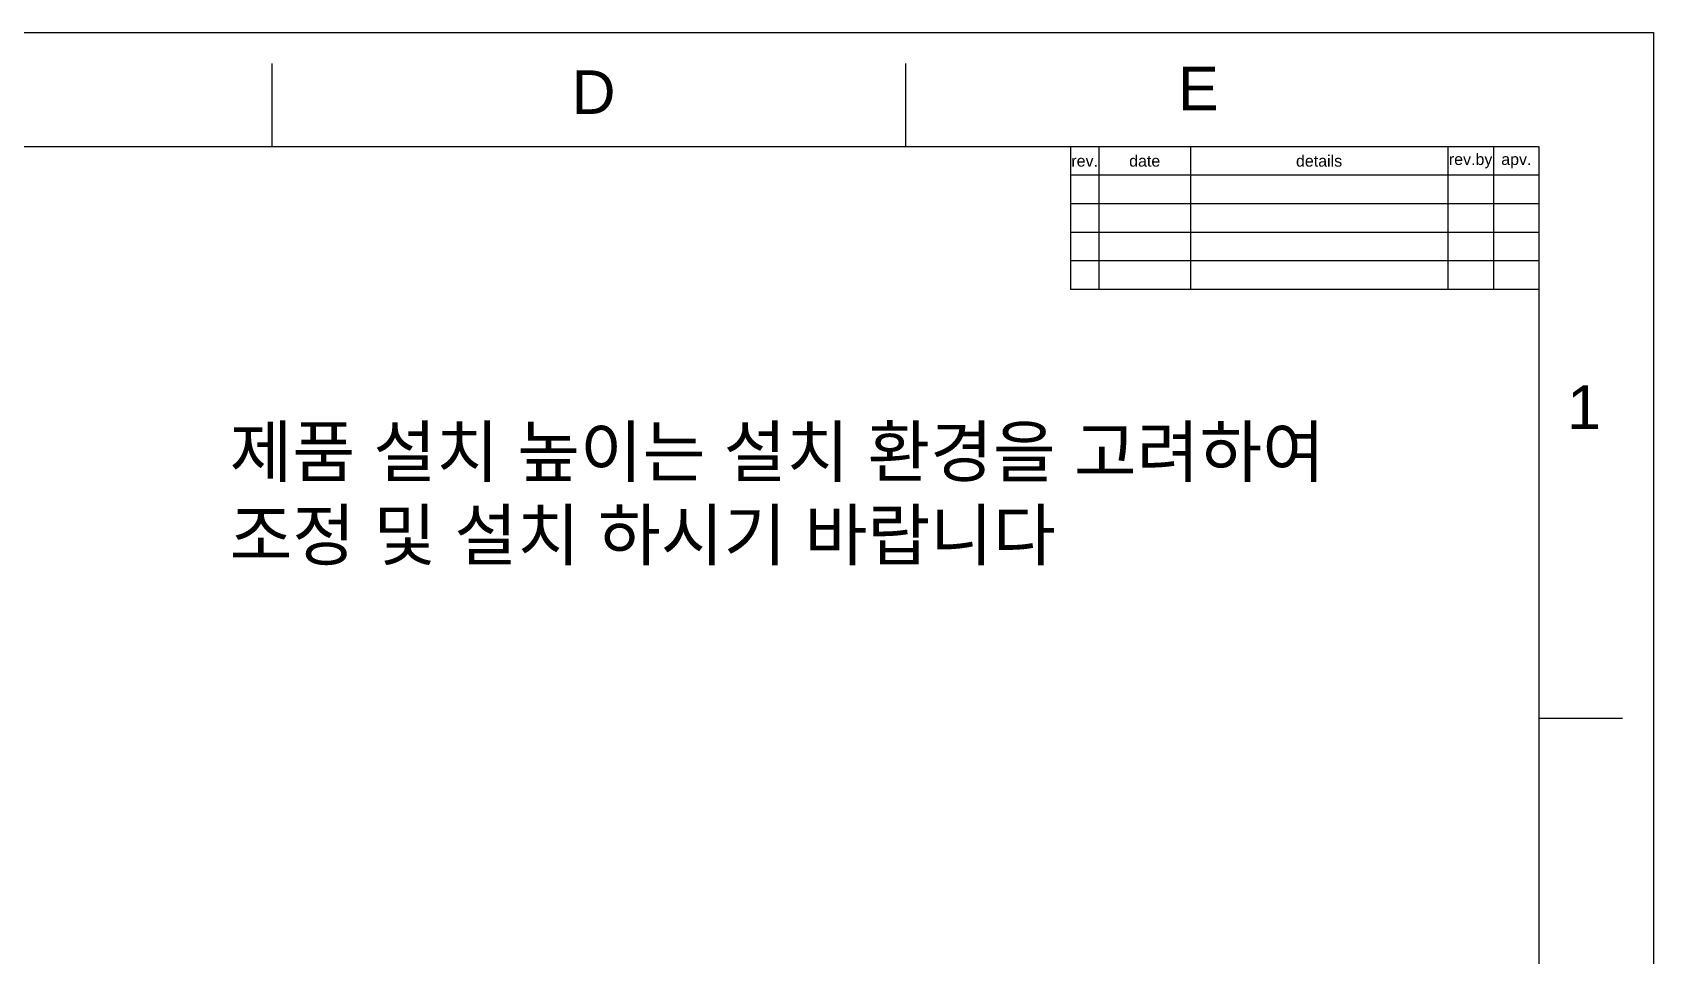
# Model space of a CAD drawing. Header units: millimetres. Extents: x 15137 to 17513, y -10160 to -6800.
# Drawn here: x 16378 to 17513, y -7446 to -6800 of the extents above; entities that cross this region are included whole.
import ezdxf

# ---------------------------------------------------------------- set-up
doc = ezdxf.new("R2010")
doc.units = ezdxf.units.MM
doc.layers.add('FORM', color=7, linetype='Continuous')
doc.layers.add('TEXT', color=2, linetype='Continuous')
doc.styles.get("Standard").update_dxf_attribs({"font": 'arial.ttf'})

msp = doc.modelspace()

# ---------------------------------------------------------------- linework, layer by layer
at = {"layer": 'FORM', "color": 7, "linetype": 'Continuous'}
for p, q in [((15136.58, -6799.88), (17512.58, -6799.88)), ((17512.58, -6799.88), (17512.58, -10159.88)), ((16546.18, -6879.88), (16546.18, -6821.74)), ((16989.38, -6879.88), (16989.38, -6821.74)), ((17432.58, -6879.88), (15216.58, -6879.88)), ((17432.58, -10079.88), (17432.58, -6879.88)), ((17432.58, -7279.88), (17490.73, -7279.88))]:
    msp.add_line(p, q, dxfattribs=at)
at = {"layer": 'FORM'}
for p, q in [((17104.58, -6879.88), (17104.58, -6979.88)), ((17124.58, -6879.88), (17124.58, -6979.88)), ((17188.58, -6879.88), (17188.58, -6979.88)), ((17368.58, -6879.88), (17368.58, -6979.88)), ((17400.58, -6879.88), (17400.58, -6979.88)), ((17432.58, -6899.88), (17104.58, -6899.88)), ((17432.58, -6919.88), (17104.58, -6919.88)), ((17432.58, -6939.88), (17104.58, -6939.88)), ((17432.58, -6959.88), (17104.58, -6959.88)), ((17432.58, -6979.88), (17104.58, -6979.88))]:
    msp.add_line(p, q, dxfattribs=at)

# ---------------------------------------------------------------- texts
at = {"color": 2, "insert": (16516.41, -7075.8), "char_height": 35, "attachment_point": 1}
msp.add_mtext_dynamic_manual_height_columns('{\\fGulim|b0|i0|c129|p50;제품 설치 높이는 설치 환경을 고려하여\\P조정 및 설치 하시기 바랍니다}', width=2138.2876, gutter_width=1, heights=[0], dxfattribs=at)
at = {"layer": 'FORM', "char_height": 30.5, "attachment_point": 5}
for s, width, insert in [('D', 40, (16770.99, -6841.69)), ('E', 40, (17194.17, -6839.16)), ('1', 200, (17463.99, -7062.26))]:
    msp.add_mtext_dynamic_manual_height_columns(s, width=width, gutter_width=50, heights=[0], dxfattribs=dict(at, insert=insert))
at = {"layer": 'TEXT', "char_height": 8, "attachment_point": 5}
for s, width, insert in [('rev.', 20, (17114.58, -6889.88)), ('date', 64, (17156.58, -6889.88)), ('details', 180, (17278.58, -6889.88)), ('rev.by', 32, (17384.58, -6889.88)), ('apv.', 32, (17416.58, -6889.88))]:
    msp.add_mtext_dynamic_manual_height_columns(s, width=width, gutter_width=50, heights=[0], dxfattribs=dict(at, insert=insert))

doc.saveas('drawing.dxf')
